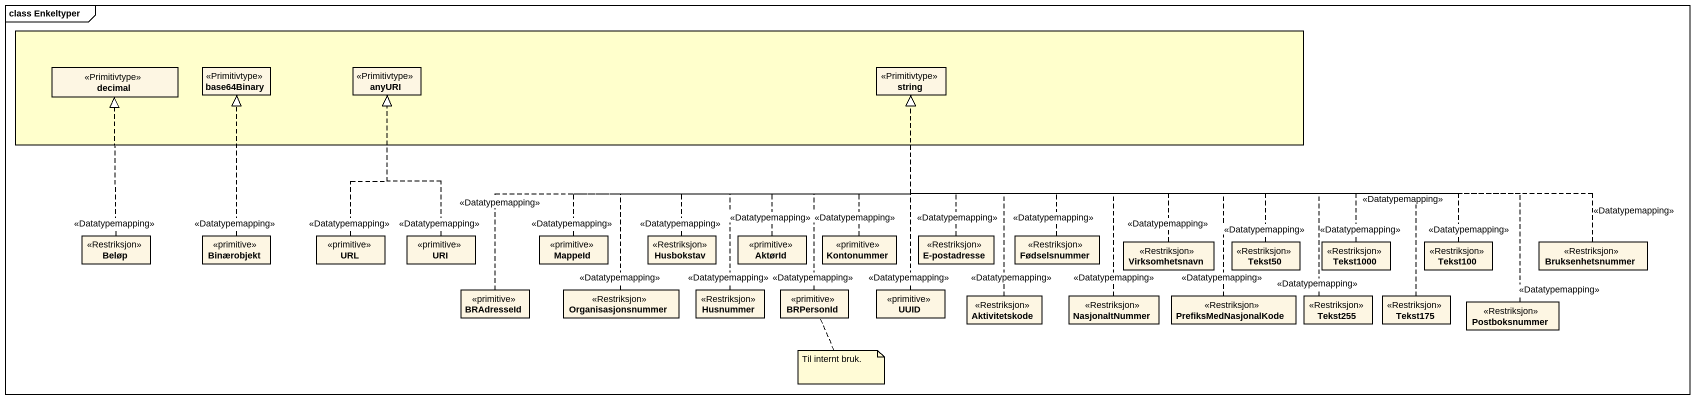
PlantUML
@startuml
mainframe class Enkeltyper
hide circle
hide empty members
rectangle " " as rectangle1 #FFFFCC {
  class decimal <<Primitivtype>>
  class base64Binary <<Primitivtype>>
  class anyURI <<Primitivtype>>
  class string <<Primitivtype>>
}
class Beløp <<Restriksjon>>
class Binærobjekt <<primitive>>
class URL <<primitive>>
class URI <<primitive>>
class MappeId <<primitive>>
class Husbokstav <<Restriksjon>>
class AktørId <<primitive>>
class Kontonummer <<primitive>>
class "E-postadresse" as E_postadresse <<Restriksjon>>
class Fødselsnummer <<Restriksjon>>
class Virksomhetsnavn <<Restriksjon>>
class Tekst50 <<Restriksjon>>
class Tekst1000 <<Restriksjon>>
class Tekst100 <<Restriksjon>>
class Bruksenhetsnummer <<Restriksjon>>
class BRAdresseId <<primitive>>
class Organisasjonsnummer <<Restriksjon>>
class Husnummer <<Restriksjon>>
class BRPersonId <<primitive>>
class UUID <<primitive>>
class Aktivitetskode <<Restriksjon>>
class NasjonaltNummer <<Restriksjon>>
class PrefiksMedNasjonalKode <<Restriksjon>>
class Tekst255 <<Restriksjon>>
class Tekst175 <<Restriksjon>>
class Postboksnummer <<Restriksjon>>
Beløp .up.|> decimal : <<Datatypemapping>>
Binærobjekt .up.|> base64Binary : <<Datatypemapping>>
URL .up.|> anyURI : <<Datatypemapping>>
URI .up.|> anyURI : <<Datatypemapping>>
MappeId .right.|> string : <<Datatypemapping>>
Husbokstav .up.|> string : <<Datatypemapping>>
AktørId .up.|> string : <<Datatypemapping>>
Kontonummer .up.|> string : <<Datatypemapping>>
E_postadresse .up.|> string : <<Datatypemapping>>
Fødselsnummer .up.|> string : <<Datatypemapping>>
Virksomhetsnavn .up.|> string : <<Datatypemapping>>
Tekst50 .left.|> string : <<Datatypemapping>>
Tekst1000 .left.|> string : <<Datatypemapping>>
Tekst100 .left.|> string : <<Datatypemapping>>
Bruksenhetsnummer .left.|> string : <<Datatypemapping>>
BRAdresseId .right.|> string : <<Datatypemapping>>
Organisasjonsnummer .up.|> string : <<Datatypemapping>>
Husnummer .up.|> string : <<Datatypemapping>>
BRPersonId .up.|> string : <<Datatypemapping>>
UUID .up.|> string : <<Datatypemapping>>
Aktivitetskode .up.|> string : <<Datatypemapping>>
NasjonaltNummer .up.|> string : <<Datatypemapping>>
PrefiksMedNasjonalKode .up.|> string : <<Datatypemapping>>
Tekst255 .left.|> string : <<Datatypemapping>>
Tekst175 .left.|> string : <<Datatypemapping>>
Postboksnummer .left.|> string : <<Datatypemapping>>
note bottom of BRPersonId : Til internt bruk.
@enduml
